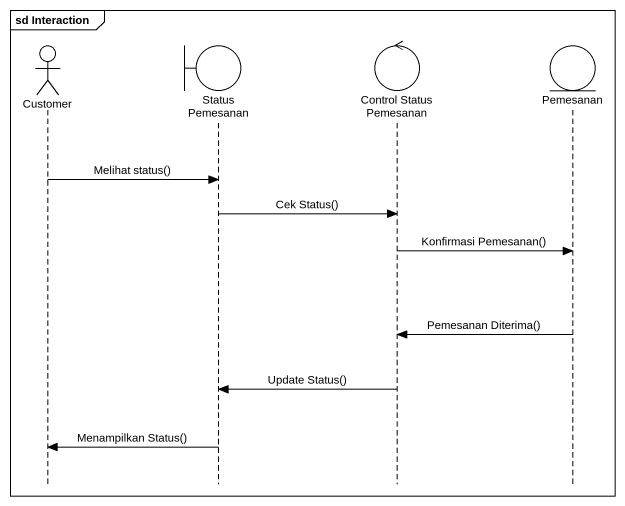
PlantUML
@startuml
mainframe sd Interaction
hide footbox
actor Customer
boundary "Status Pemesanan" as Status_Pemesanan
control "Control Status Pemesanan" as Control_Status_Pemesanan
entity Pemesanan

Customer -> Status_Pemesanan : Melihat status()
Status_Pemesanan -> Control_Status_Pemesanan : Cek Status()
Control_Status_Pemesanan -> Pemesanan : Konfirmasi Pemesanan()
Pemesanan -> Control_Status_Pemesanan : Pemesanan Diterima()
Control_Status_Pemesanan -> Status_Pemesanan : Update Status()
Status_Pemesanan -> Customer : Menampilkan Status()
@enduml
